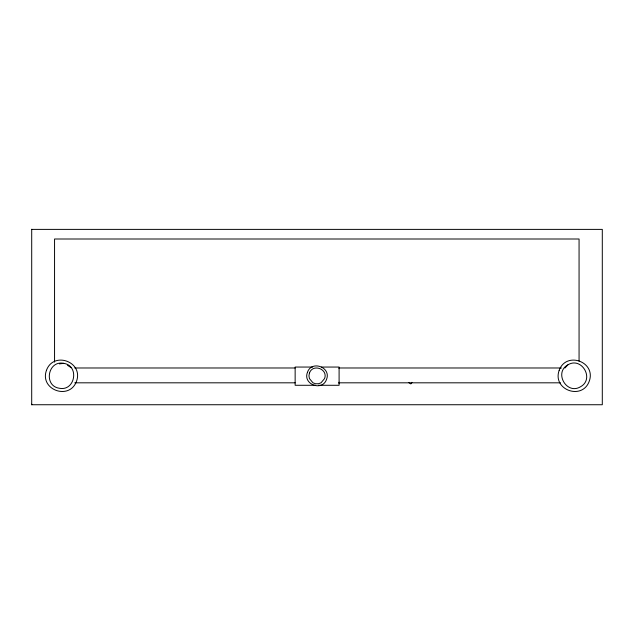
<?xml version="1.0" encoding="UTF-8"?>
<svg xmlns="http://www.w3.org/2000/svg" width="634" height="634" viewBox="0 0 634 634"><rect width="100%" height="100%" fill="white"/><g stroke="black" fill="none" stroke-linecap="round" stroke-linejoin="round"><path stroke-width="0.95" d="M315.653 385.282L295.143 385.282L295.143 367.054L312.728 367.054M339.095 383.554L339.095 367.982L561.439 367.982M31.7 229.389L602.3 229.389L602.3 404.738L31.7 404.738L31.708 404.191M411.957 382.326L410.832 383.935L408.882 382.54M564.949 368.021L567.89 364.851C581.663 356.34 594.795 379.069 580.53 386.748C566.756 395.259 553.633 372.523 567.89 364.851M59.398 363.884L63.693 363.345C79.718 365.683 75.161 391.535 59.303 388.246C43.278 385.908 47.835 360.064 63.693 363.345M321.517 367.054L339.095 367.054L339.095 368.616M74.78 367.982L295.143 367.982M74.757 382.817L295.143 382.817M339.095 382.817L560.464 382.817M318.585 385.282L339.095 385.282L339.095 382.183M67.545 365.327L71.182 367.672M579.064 361.15L579.064 239.002L54.556 239.002L54.556 362.133M31.708 229.262L31.7 404.738M46.464 370.327C39.356 389.767 69.471 400.728 76.524 381.264C83.633 361.824 53.518 350.864 46.464 370.327M307.435 372.356C302.608 384.473 322.476 391.701 326.565 379.322C331.392 367.205 311.524 359.969 307.435 372.356M309.44 373.085L308.948 375.835L309.44 378.585L312.974 382.809L315.605 383.76L318.395 383.76L321.026 382.809L324.56 378.585C328.372 369.012 312.673 363.298 309.44 373.085M559.18 370.327C552.071 389.767 582.186 400.728 589.24 381.264C596.348 361.824 566.233 350.864 559.18 370.327"/></g></svg>
